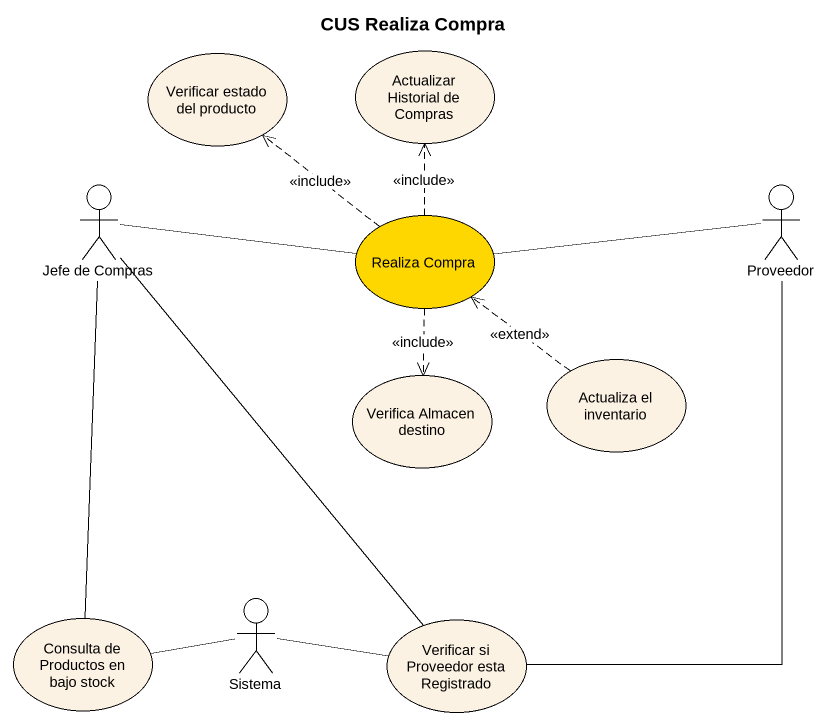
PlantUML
@startuml
title CUS Realiza Compra
usecase "Verificar estado del producto" as Verificar_estado_del
usecase "Actualizar Historial de Compras" as Actualizar_Historial_de
actor "Jefe de Compras" as Jefe_de_Compras
actor Proveedor
usecase "Realiza Compra" as Realiza_Compra #FFD700
usecase "Actualiza el inventario" as Actualiza_el_inventario
usecase "Verifica Almacen destino" as Verifica_Almacen_destino
actor Sistema
usecase "Consulta de Productos en bajo stock" as Consulta_de_Productos_en
usecase "Verificar si Proveedor esta Registrado" as Verificar_si_Proveedor_esta
Jefe_de_Compras -right- Realiza_Compra
Jefe_de_Compras -- Consulta_de_Productos_en
Jefe_de_Compras -- Verificar_si_Proveedor_esta
Proveedor -left- Realiza_Compra
Proveedor -- Verificar_si_Proveedor_esta
Realiza_Compra .up.> Verificar_estado_del : <<include>>
Realiza_Compra .up.> Actualizar_Historial_de : <<include>>
Realiza_Compra ..> Verifica_Almacen_destino : <<include>>
Actualiza_el_inventario .up.> Realiza_Compra : <<extend>>
Sistema -right- Verificar_si_Proveedor_esta
Consulta_de_Productos_en -right- Sistema
@enduml
